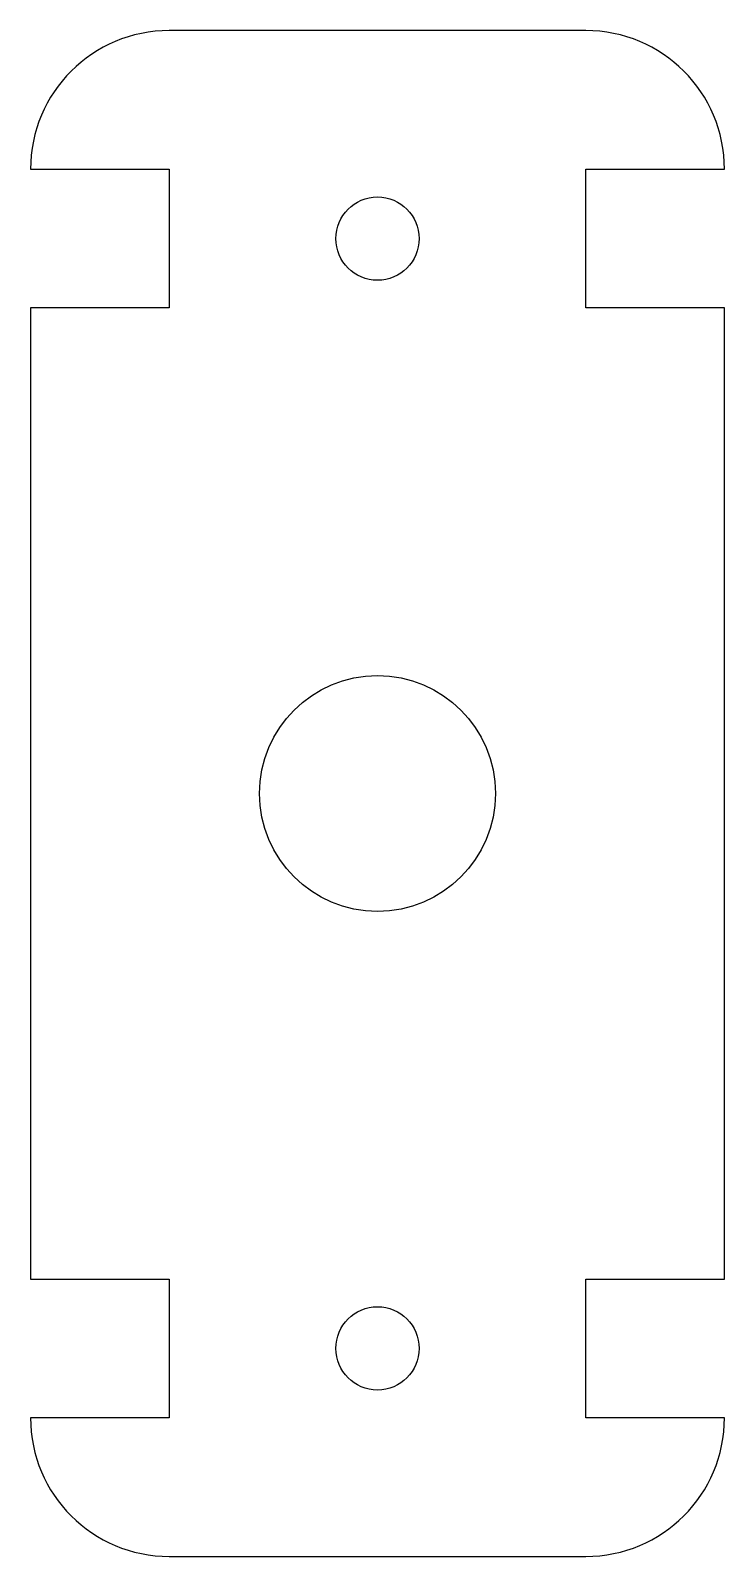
# Model space of a CAD drawing. Header units: millimetres. Extents: x -12.5 to 12.5, y 0 to 55.
import ezdxf

# ---------------------------------------------------------------- set-up
doc = ezdxf.new("R2010")
doc.units = ezdxf.units.MM

msp = doc.modelspace()

# ---------------------------------------------------------------- linework, layer by layer
at = {"color": 7, "linetype": 'Continuous', "lineweight": 25}
for p, q in [((7.5, 55), (-7.5, 55)), ((-12.5, 50), (-7.5, 50)), ((-7.5, 50), (-7.5, 45)), ((7.5, 50), (12.5, 50)), ((7.5, 45), (7.5, 50)), ((-7.5, 45), (-12.5, 45)), ((-12.5, 45), (-12.5, 10)), ((12.5, 45), (7.5, 45)), ((12.5, 10), (12.5, 45)), ((-12.5, 10), (-7.5, 10)), ((-7.5, 10), (-7.5, 5)), ((7.5, 5), (7.5, 10)), ((7.5, 10), (12.5, 10)), ((-7.5, 5), (-12.5, 5)), ((12.5, 5), (7.5, 5)), ((-7.5, 0), (7.5, 0))]:
    msp.add_line(p, q, dxfattribs=at)
for centre, radius in [((0, 47.5), 1.5), ((0, 27.5), 4.25), ((0, 7.5), 1.5)]:
    msp.add_circle(centre, radius, dxfattribs=at)
for centre, start, end in [((-7.5, 50), 90, 180), ((7.5, 50), 0, 90), ((-7.5, 5), 180, 270), ((7.5, 5), 270, 0)]:
    msp.add_arc(centre, 5, start, end, dxfattribs=at)

doc.saveas('drawing.dxf')
